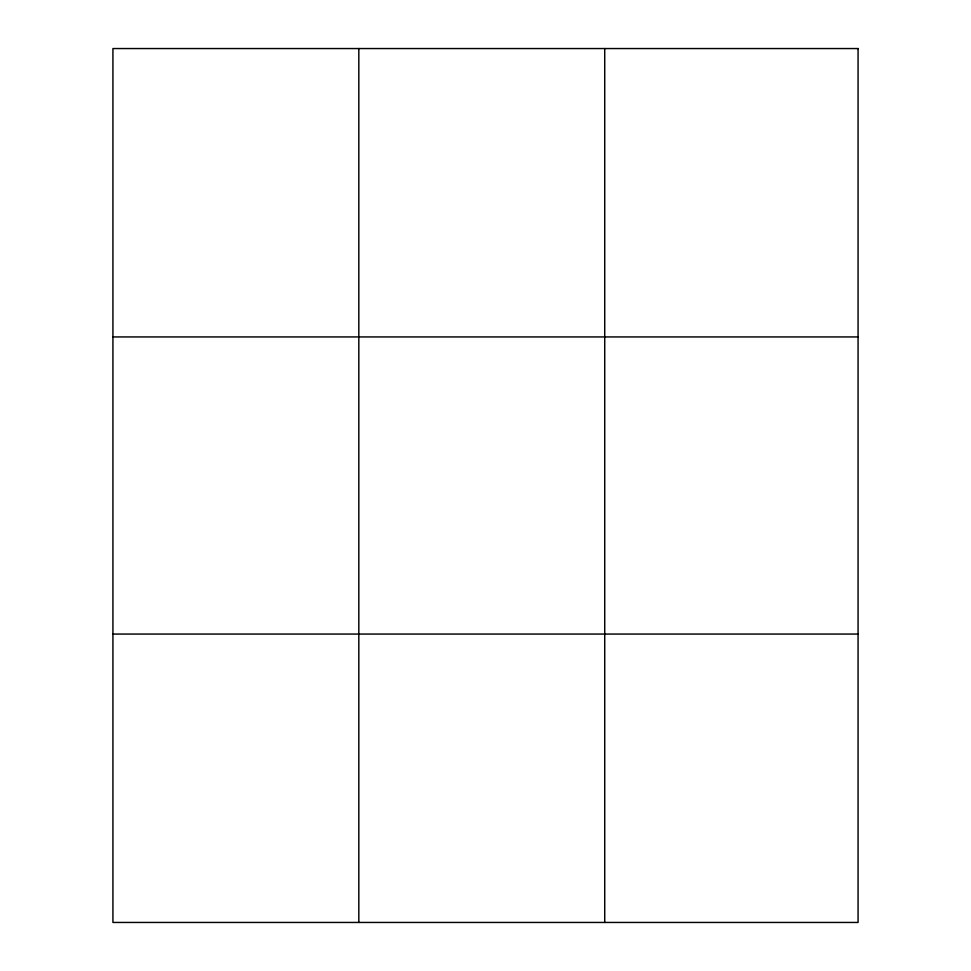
<?xml version="1.0" encoding="UTF-8"?>
<svg xmlns="http://www.w3.org/2000/svg" width="971" height="971" viewBox="0 0 971 971"><rect width="100%" height="100%" fill="white"/><g stroke="black" fill="none" stroke-linecap="round" stroke-linejoin="round"><path stroke-width="1.46" d="M358.821 48.55L358.821 922.45M604.727 48.55L604.727 922.45M112.927 336.937L858.073 336.937M112.927 634.063L858.073 634.063M858.073 48.55L858.073 922.45L112.927 922.45L112.927 48.55L858.073 48.55"/></g></svg>
